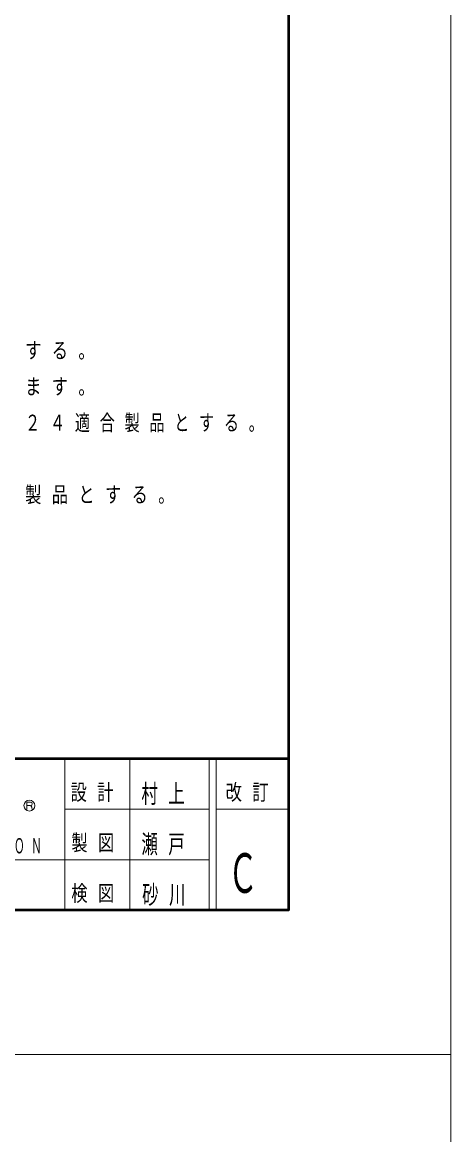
# Model space of a CAD drawing. Units: millimetres on the paper. Extents: x 6 to 426, y -599 to 292.
# Drawn here: x 366.1 to 425.5, y -16.1 to 138 of the extents above; entities that cross this region are included whole.
import ezdxf
from ezdxf.enums import TextEntityAlignment as Align

# ---------------------------------------------------------------- set-up
doc = ezdxf.new("R2010")
doc.units = ezdxf.units.MM
doc.layers.add('0_2', color=7, linetype='Continuous', lineweight=13)
doc.layers.add('2D', color=7, linetype='Continuous', lineweight=13)
doc.styles.add('ＭＳ ゴシック', font='')
doc.styles.get('ＭＳ ゴシック').set_extended_font_data('MS Gothic')

msp = doc.modelspace()

# ---------------------------------------------------------------- linework, layer by layer
at = {"layer": '0_2', "color": 140, "lineweight": 50}
msp.add_line((28, 36), (403, 36), dxfattribs=at)
at = {"layer": '0_2'}
for p, q in [((372, 36), (372, 15)), ((381, 36), (381, 15)), ((392, 36), (392, 15)), ((393, 36), (393, 15)), ((366.738, 29.967), (367.24, 29.967)), ((366.738, 29.967), (366.738, 28.941)), ((366.738, 29.478), (367.24, 29.478)), ((367.434, 29.258), (367.48, 28.887)), ((372, 29), (392, 29)), ((393, 29), (403, 29)), ((307, 22), (392, 22))]:
    msp.add_line(p, q, dxfattribs=at)
at = {"layer": '0_2', "lineweight": 50}
msp.add_lwpolyline([(28, 15), (28, 272), (403, 272), (403, 15)], close=True, dxfattribs=at)
at = {"layer": '0_2'}
msp.add_circle((367.088, 29.48), 0.754, dxfattribs=at)
for centre, radius, start in [((367.186, 29.228), 0.25, 7.06977), ((367.24, 29.722), 0.245, 270)]:
    msp.add_arc(centre, radius, start, 90, dxfattribs=at)
at = {"layer": '2D'}
for p, q in [((425.5, -5), (425.5, 292)), ((425.5, -5), (5.5, -5)), ((5.5, -5), (425.5, -5)), ((425.5, -5), (5.5, -5)), ((425.5, -302), (425.5, -5))]:
    msp.add_line(p, q, dxfattribs=at)

# ---------------------------------------------------------------- texts
at = {"layer": '0_2', "style": 'ＭＳ ゴシック', "width": 0.55}
msp.add_text('Ｃ', height=5.499, dxfattribs=at).set_placement((394.625, 15.75), align=Align.BOTTOM_LEFT)
at = {"layer": '0_2', "attachment_point": 7, "style": 'ＭＳ ゴシック'}
for s, insert, char_height in [('\\T1.64;\\W0.75;※\u3000亜鉛メッキ鋼管／鋼板は、ポリエステル粉体塗装仕上げとする。', (263.201, 91.168), 2.199), ('\\T1.64;\\W0.75;※\u3000アクセサリー類の形状寸法は、設計値と異なる場合があります。', (263.201, 86.168), 2.199), ('\\T1.64;\\W0.7;※\u3000本製品は、遊具の安全に関する規準ＪＰＦＡ－ＳＰ－Ｓ：２０２４適合製品とする。', (263.201, 81.168), 2.199), ('\\T1.64;\\W0.75;※\u3000本製品は、（一社）日本公園施設業協会賠償責任保険加入製品とする。', (263.201, 71.168), 2.199), ('\\T1.64;\\W0.75;設計', (372.8, 30), 2.199), ('\\T1.64;\\W0.65;村上', (382.615, 29.583), 2.566), ('\\T1.64;\\W0.75;改訂', (394.3, 30), 2.199), ('\\T1.64;\\W0.5;ＮＡＫＡＭＵＲＡ\u3000ＭＦＧ．\u3000ＣＯＲＰＯＲＡＴＩＯＮ', (310.279, 22.825), 2.126), ('\\T1.64;\\W0.75;製図', (372.9, 23), 2.199), ('\\T1.64;\\W0.65;瀬戸', (382.615, 22.583), 2.566), ('\\T1.64;\\W0.75;検図', (372.9, 16), 2.199), ('\\T1.64;\\W0.65;砂川', (382.72, 15.583), 2.566)]:
    msp.add_mtext(s, dxfattribs=dict(at, insert=insert, char_height=char_height))

doc.saveas('drawing.dxf')
